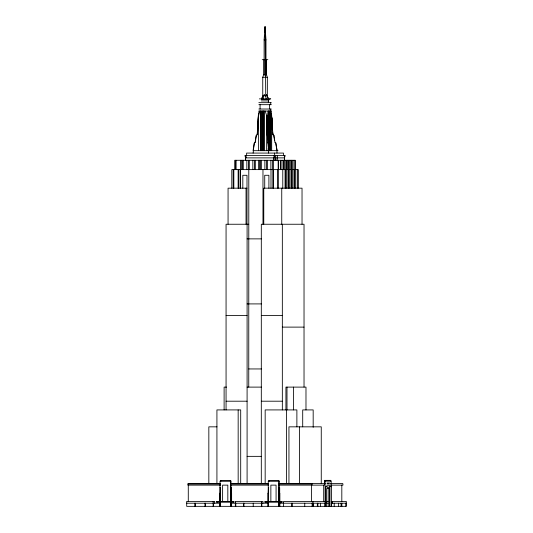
<?xml version="1.0" encoding="UTF-8"?>
<svg xmlns="http://www.w3.org/2000/svg" width="533" height="533" viewBox="0 0 533 533"><rect width="100%" height="100%" fill="white"/><g stroke="black" fill="none" stroke-linecap="round" stroke-linejoin="round"><path stroke-width="0.8" d="M264.928 32.44L265.048 26.65L265.98 39.882L265.98 59.663M264.115 59.663L264.115 39.882L265.048 26.65L265.327 59.663M253.108 153.078L254.174 143.091L255.1 142.278L256.146 135.502L257.073 134.689C258.145 126.814 257.166 118.806 259.198 111.037M276.987 153.078L276.987 150.672L253.108 150.672L254.381 143.091L255.307 142.278L256.353 135.502L257.279 134.689C258.625 126.827 256.733 118.546 260.064 111.037M268.599 153.078C269.172 139.086 265.9 125.008 268.119 111.037M277.566 155.483L277.113 160.286M284.282 157.082L284.655 155.483M263.255 98.878L264.241 94.767L265.734 96.167L266.12 98.878M284.489 160.286L284.489 157.881L285.195 155.483L244.9 155.483L245.606 157.881L245.606 160.286M261.443 98.878L262.749 96.167L262.749 77.278L263.635 74.68L263.635 59.663M261.743 98.878L262.949 96.14M268.652 98.878L266.54 94.767L265.734 96.167L265.467 59.663M262.749 96.167L264.241 94.767M270.284 98.878L268.485 99.444L268.485 100.924M264.115 39.882L265.98 39.882M262.236 59.663L267.859 59.663M263.635 74.68L266.46 74.68L267.346 77.278L267.346 96.167M262.749 77.278L267.346 77.278M259.338 98.878L270.757 98.878M261.303 99.444L268.792 99.444M261.303 100.924L268.792 100.924M258.845 102.662L271.25 102.662M258.845 104.675L271.25 104.675M258.845 109.025L271.25 109.025M258.845 111.037L271.25 111.037M265.201 111.037L266.647 115.594L266.853 120.072L267.539 120.072M271.59 116.341L272.37 120.072L272.37 127.913L273.023 134.689L273.949 135.502L274.995 142.278L275.921 143.091L276.987 150.672L275.834 143.85M266.853 120.072L266.853 127.913L267.539 127.913M272.17 120.072L272.37 127.913M266.853 127.913L267.046 134.689L267.739 134.689M272.603 132.431L273.023 134.689M267.046 134.689L267.319 135.502L268.012 135.502M272.816 134.689L273.949 135.502M267.319 135.502L267.633 142.278L268.319 142.278M274.995 142.278L275.921 143.091M267.633 142.278L267.906 143.091L268.599 143.091M277.646 150.672L277.993 150.672M274.555 153.078L274.875 157.881L284.489 157.881M246.992 188.176L228.064 188.176L228.064 224.246M248.751 224.246L226.065 224.246L226.065 409.917M247.092 238.871L261.39 238.871M247.092 303.91L261.39 303.91M226.065 315.589L247.092 315.589M261.31 315.589L282.337 315.589M282.337 327.115L304.03 327.115M248.751 368.949L261.39 368.949M226.592 387.111L224.113 387.111L224.113 409.917M247.092 387.111L261.39 387.111M226.065 401.202L247.092 401.202M261.31 401.202L282.337 401.202M217.004 426.84L208.836 426.84L208.836 483.611M247.092 456.355L261.31 456.355M220.595 483.611L188.029 483.611L188.029 484.071M268.592 483.611L230.769 483.611L230.769 484.071M325.243 483.611L279.019 483.611L279.019 484.071M330.4 483.611L342.786 483.611L342.919 484.071L342.919 485.13L330.433 485.13M268.592 484.071L230.636 484.071L230.636 485.13L268.459 485.13M220.595 485.13L187.896 485.13L187.896 484.071L220.342 484.071L220.342 483.611M326.896 486.536L325.397 486.536L325.397 506.35M219.962 487.615L220.595 487.615M268.432 487.615L268.212 493.291M220.376 493.291L219.669 493.291L219.669 501.4M268.519 493.291L267.919 493.291L267.919 501.4M216.698 501.4L234.007 501.4L234.007 502.213L216.698 502.213M264.948 501.4L282.257 501.4L282.257 502.213L264.948 502.213M326.589 501.4L283.589 501.4L283.589 506.35M326.696 501.4L328.201 501.4M331.153 501.4L346.29 501.4L346.29 506.35L186.71 506.35L186.71 501.4L214.712 501.4L214.712 503.212M186.71 503.212L219.996 503.212M231.622 503.212L268.246 503.212M279.872 503.212L326.589 503.212M326.696 503.212L328.201 503.212M331.153 503.212L346.29 503.212M266.54 94.767L268.352 98.878M270.997 114.075L272.37 120.072M245.44 155.483L245.993 157.881L246.046 155.483M267.906 143.091L268.599 150.672M270.897 111.037L271.683 115.594L271.683 150.672M273.742 135.502L274.555 140.772M272.17 127.913L272.456 130.925M275.741 155.483L275.814 160.286M345.85 503.212L345.85 506.35M341.866 503.212L341.866 506.35M341.813 485.13L341.813 501.4M341.06 503.212L341.06 506.35M338.628 503.212L338.628 506.35M334.204 503.212L334.204 506.35M332.612 501.4L332.612 503.212M331.499 503.212L331.499 506.35M331.413 506.35L331.413 486.536L329.914 486.536L329.914 506.35M331.153 486.829L331.153 481.166L324.404 481.166L324.404 485.13L278.879 485.13L278.879 484.071L312.052 484.071L312.052 483.611M330.866 481.166L330.866 480.366L324.497 480.366L324.497 481.166M329.647 506.35L329.647 488.481L326.629 488.481L326.629 506.35M328.201 488.481L328.201 506.35M325.123 481.166L325.123 506.35M325.043 480.366L325.043 481.166M324.997 503.212L324.997 506.35M323.684 485.13L323.684 501.4M321.259 483.611L321.259 426.84L288.946 426.84L288.946 483.611M320.58 503.212L320.58 506.35M317.875 503.212L317.875 506.35M317.335 503.212L317.335 506.35M313.351 503.212L313.351 506.35M313.177 427.306L313.177 409.917L302.704 409.917L302.704 426.84M312.918 501.4L312.918 506.35M312.111 503.212L312.111 506.35M311.912 484.071L311.912 485.13M311.585 485.13L311.585 501.4M305.982 409.917L305.982 387.111L285.928 387.111L285.928 409.917M304.749 503.212L304.749 506.35M304.03 387.051L304.03 224.246L261.31 224.246L261.31 483.611M302.031 224.246L302.031 188.176L263.768 188.176L263.768 224.246M299.566 426.84L299.566 483.611M298.293 188.176L298.293 169.621L231.802 169.621L231.802 188.176M297.661 169.621L297.661 188.176M296.881 426.84L296.881 409.917L265.168 409.917L265.168 483.611M295.762 169.621L295.762 188.176M295.382 169.621L295.382 160.286L234.713 160.286L234.713 169.621M294.749 160.286L294.696 188.176M294.116 169.621L294.116 188.176M293.603 387.111L293.603 409.917M293.063 160.286L293.063 169.621M292.744 169.621L292.744 188.176M292.191 503.212L292.191 506.35M291.997 160.286L291.997 169.621M291.684 169.621L291.684 188.176M291.751 503.212L291.751 506.35M291.418 160.286L291.418 169.621M291.105 169.621L291.105 188.176M290.258 160.286L290.258 169.621M289.732 169.621L289.732 188.176M289.199 160.286L289.199 169.621M288.613 160.286L288.666 188.176M288.087 169.621L288.087 188.176M287.46 160.286L287.46 169.621M286.994 387.111L286.994 409.917M286.714 169.621L286.714 188.176M286.394 160.286L286.394 169.621M286.414 409.917L286.414 483.611M285.815 160.286L285.815 169.621M285.655 169.621L285.655 188.176M285.068 169.621L285.068 188.176M284.602 157.881L284.655 169.621M283.596 160.286L283.596 169.621M283.469 155.483L283.469 153.078L246.626 153.078L246.626 155.483M283.01 160.286L283.01 169.621M282.776 169.621L282.776 188.176M282.337 224.246L282.337 409.917M281.744 188.176L281.744 224.246M281.471 501.4L281.471 502.213M280.931 160.286L280.931 169.621M280.744 160.286L280.744 169.621M279.872 501.4L279.872 493.291L278.946 493.291L278.946 501.4M279.872 502.213L279.872 506.35M279.685 493.291L279.685 487.615L279.045 487.615L279.045 493.291M279.459 487.615L279.545 501.4M279.545 502.213L279.545 506.35M279.272 483.611L279.272 481.166L268.259 481.166L268.246 501.4M279.272 485.13L279.272 487.615M279.232 501.4L279.232 502.213M279.026 481.166L279.026 480.713L268.639 480.713L268.639 481.166M278.946 502.213L278.946 506.35M278.679 481.166L278.679 501.4M278.679 502.213L278.679 506.35M278.566 480.713L278.566 481.166M278.373 160.286L278.373 169.621M278.186 160.286L278.186 169.621M278.073 169.621L278.073 188.176M277.886 169.621L277.886 188.176M276.74 148.434L276.74 150.672M276.54 148.434L276.54 149.926M276.074 501.4L276.074 485.13L270.864 485.13L270.864 501.4M274.875 157.881L274.875 160.286M273.982 155.483L273.982 157.881L245.5 157.881L245.5 160.286M273.429 157.881L273.429 160.286M273.269 169.621L273.269 188.176M273.156 160.286L273.156 169.621M272.949 169.621L272.949 188.176M272.843 160.286L272.843 169.621M270.991 169.621L270.991 188.176M270.791 111.037L270.791 150.672M270.877 160.286L270.877 169.621M270.737 102.662L270.737 104.675M270.737 109.025L270.737 111.037M270.537 111.037L270.537 150.672M270.064 111.037L270.064 150.672M269.605 104.675L269.605 109.025M269.345 111.037L269.345 150.672M269.032 111.037L269.032 150.672M269.092 480.713L269.092 481.166M268.845 148.434L268.845 150.672M268.899 188.176L268.899 175.284L264.721 175.284L264.721 188.176M268.485 111.037L268.485 150.672M268.352 100.924L268.352 102.662M268.246 502.213L268.246 506.35M268.152 148.434L268.152 150.672M267.919 502.213L267.919 506.35M267.339 135.175L267.339 115.594L266.647 115.594L266.647 150.672M267.146 160.286L267.146 169.621M266.833 160.286L266.833 169.621M266.46 59.663L266.46 74.68M265.854 59.663L265.854 75.186M265.86 501.4L265.86 502.213M265.74 501.4L265.74 502.213M265.074 501.4L265.074 502.213M264.868 160.286L264.868 169.621M264.608 59.663L264.608 75.186M264.528 111.037L264.528 150.672M263.668 111.037L263.668 150.672M263.362 111.037L263.362 150.672M262.969 169.621L262.969 224.246M262.956 503.212L262.956 501.4L235.339 501.4L235.339 506.35M262.329 111.037L262.329 150.672M262.023 111.037L262.023 150.672M261.823 503.212L261.823 506.35M261.383 501.4L261.383 506.35M261.137 160.286L261.137 169.621M260.99 111.037L260.99 150.672M260.817 160.286L260.817 169.621M260.737 111.037L260.737 150.672M260.084 104.675L260.084 109.025M259.171 160.286L259.171 169.621M258.858 160.286L258.858 169.621M258.618 150.672L258.618 115.594L258.412 117.22M255.12 160.286L255.12 169.621M254.807 160.286L254.807 169.621M253.561 148.434L253.561 150.672M253.355 148.434L253.355 150.672M253.222 503.212L253.222 506.35M252.842 160.286L252.842 169.621M249.111 160.286L249.111 169.621M248.798 160.286L248.751 387.111M247.092 224.246L247.092 483.611M246.992 224.246L246.992 175.284L242.821 175.284L242.821 188.176M246.832 160.286L246.832 169.621M246.039 188.176L246.039 224.246M243.941 503.212L243.941 506.35M243.501 503.212L243.501 506.35M243.101 160.286L243.101 169.621M242.788 160.286L242.788 169.621M241.136 160.286L241.136 169.621M240.823 160.286L240.823 169.621M240.696 483.611L240.696 409.917L216.924 409.917L216.924 483.611M240.416 169.621L240.416 188.176M240.097 169.621L240.097 188.176M238.451 169.621L238.451 188.176M238.164 409.917L238.164 483.611M238.138 169.621L238.138 188.176M236.106 160.286L236.106 169.621M235.773 503.212L235.773 506.35M235.473 160.286L235.473 169.621M233.834 169.621L233.834 188.176M233.201 169.621L233.201 188.176M233.221 501.4L233.221 502.213M231.622 501.4L231.622 493.291L230.696 493.291L230.696 501.4M231.622 502.213L231.622 506.35M231.435 493.291L231.435 487.615L230.802 487.615L230.802 493.291M231.295 493.291L231.295 501.4M231.295 502.213L231.295 506.35M231.209 487.615L231.209 493.291M231.022 483.611L231.022 481.166L220.009 481.166L220.009 501.4M231.022 485.13L231.022 487.615M230.982 501.4L230.982 502.213M230.776 481.166L230.776 480.713L220.389 480.713L220.389 481.166M230.696 502.213L230.696 506.35M230.436 481.166L230.436 501.4M230.436 502.213L230.436 506.35M230.316 480.713L230.316 481.166M227.824 501.4L227.824 485.13L222.614 485.13L222.614 501.4M220.849 480.713L220.849 481.166M220.376 487.615L220.269 501.4M220.269 502.213L220.269 506.35M220.209 484.071L220.209 485.13M220.189 487.615L220.189 493.291M220.009 502.213L220.009 506.35M219.669 502.213L219.669 506.35M217.611 501.4L217.611 502.213M217.491 501.4L217.491 502.213M216.824 501.4L216.824 502.213M213.573 503.212L213.573 506.35M213.14 501.4L213.14 506.35M205.412 503.212L205.412 506.35M204.972 503.212L204.972 506.35M195.311 503.212L195.311 506.35M194.878 503.212L194.878 506.35M188.282 485.13L188.282 501.4M329.214 483.031L327.062 483.031L327.062 483.518L329.214 483.518L329.214 483.031M329.181 485.043L327.002 485.043L327.002 487.488L329.181 487.488L329.181 485.043"/></g></svg>
